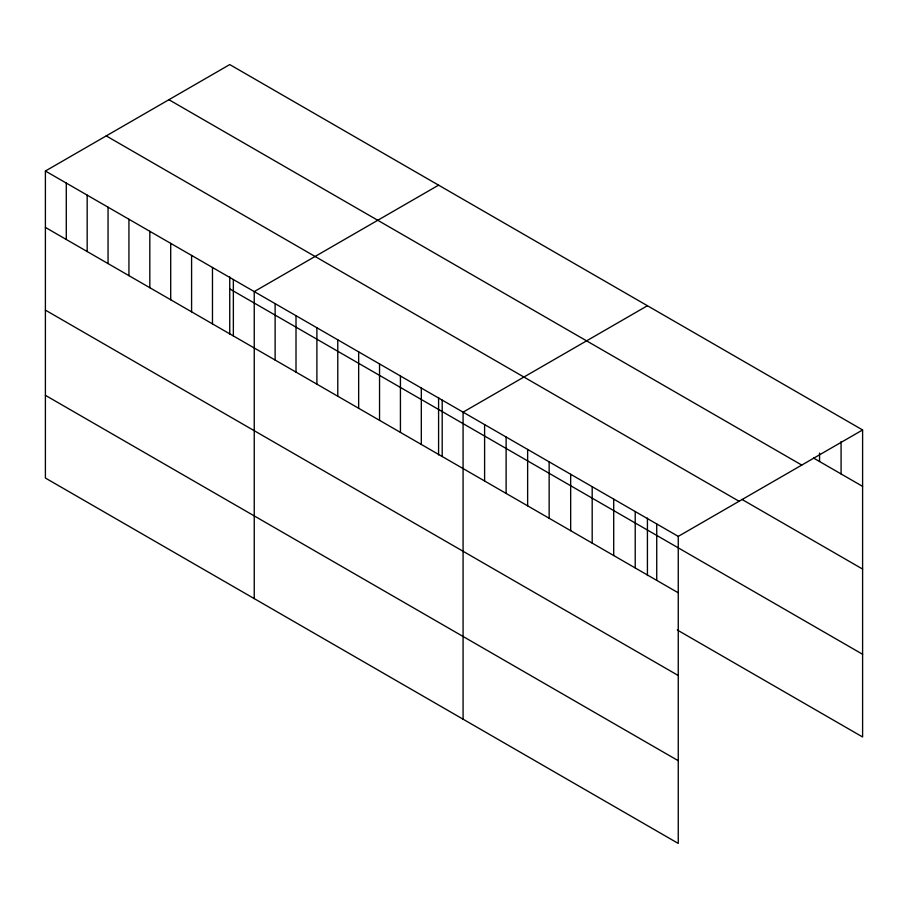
<?xml version="1.0" encoding="UTF-8"?>
<svg xmlns="http://www.w3.org/2000/svg" width="908" height="908" viewBox="0 0 908 908"><rect width="100%" height="100%" fill="white"/><g stroke="black" fill="none" stroke-linecap="round" stroke-linejoin="round"><path stroke-width="1.36" d="M45.4 171.022L678.253 536.39L678.253 843.418L45.4 478.039L45.4 171.022L229.747 64.582L862.6 429.961L862.6 736.978L677.311 630.004M438.587 185.164L254.24 291.593L254.24 598.61M647.427 305.735L463.08 412.164L463.08 719.193M678.253 536.39L862.6 429.961M813.591 458.075L862.6 486.37M168.911 99.71L801.764 465.078M741.87 499.366L862.6 569.066M106.236 135.894L739.089 501.273M229.747 288.903L862.6 654.282M45.4 227.42L678.253 592.799M45.4 310.127L678.253 675.507M45.4 395.332L678.253 760.711M841.08 441.515L841.08 473.942M819.561 453.058L819.561 461.525M656.734 523.973L656.734 580.371M647.427 518.071L647.427 575.536M635.214 511.544L635.214 567.954M613.706 499.128L613.706 555.526M592.186 486.699L592.186 543.109M570.667 474.282L570.667 530.681M549.147 461.854L549.147 518.264M527.639 449.437L527.639 505.835M506.119 437.009L506.119 493.419M484.6 424.592L484.6 480.99M442.196 400.11L442.196 456.508M438.587 397.5L438.587 454.965M421.312 388.045L421.312 444.455M400.428 375.991L400.428 432.401M379.544 363.938L379.544 420.336M358.66 351.873L358.66 408.282M337.776 339.819L337.776 396.229M316.892 327.765L316.892 384.163M296.008 315.7L296.008 372.11M275.124 303.647L275.124 360.056M233.356 279.528L233.356 335.937M229.747 276.917L229.747 334.394M212.472 267.474L212.472 323.884M191.588 255.42L191.588 311.83M170.704 243.355L170.704 299.765M149.82 231.302L149.82 287.711M128.936 219.248L128.936 275.657M108.052 207.194L108.052 263.592M87.168 195.129L87.168 251.539M66.284 183.076L66.284 239.485"/></g></svg>
